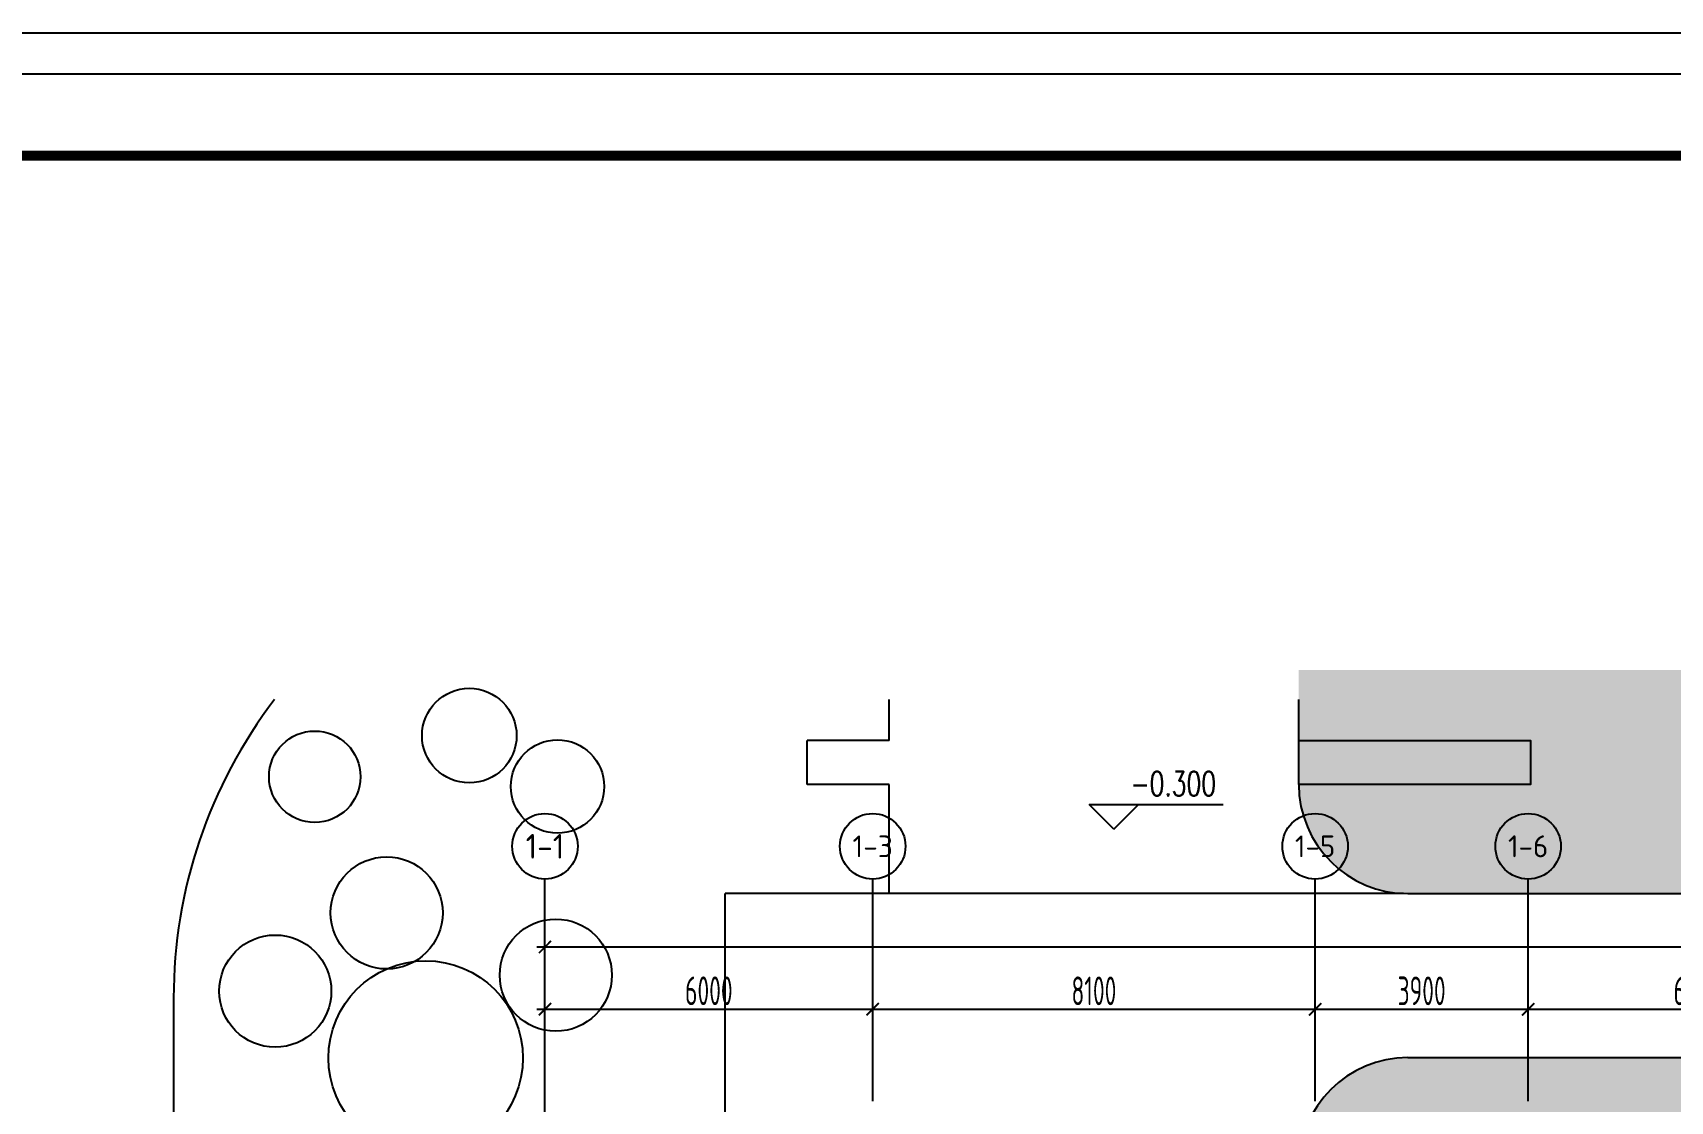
# Model space of a CAD drawing. Header units: millimetres. Extents: x -1048436 to -185795, y -983427 to 400387.
# Drawn here: x -762891 to -732911, y -422818 to -403260 of the extents above; entities that cross this region are included whole.
import ezdxf
from ezdxf.enums import TextEntityAlignment as Align

# ---------------------------------------------------------------- set-up
doc = ezdxf.new("R2010")
doc.units = ezdxf.units.MM
doc.header["$LTSCALE"] = 500
doc.linetypes.add('一层轴网$0$CENTER', pattern=[50.8, 31.75, -6.35, 6.35, -6.35])
for name, color, linetype in [('AXIS_TEXT', 7, 'Continuous'), ('A绿-1', 94, 'Continuous'), ('C-SHET-TTLB', 11, 'Continuous'), ('DIM_SYMB', 3, 'Continuous'), ('一层轴网$0$建-文字', 4, 'Continuous'), ('一层轴网$0$建-符号', 150, 'Continuous'), ('一层轴网$0$建-轴线', 1, '一层轴网$0$CENTER'), ('室外道路', 44, 'Continuous'), ('建-墙', 254, 'Continuous'), ('建-文字', 4, 'Continuous'), ('建-符号', 13, 'Continuous'), ('景-平面-绿化填充', 56, 'Continuous'), ('景-软景-乔木', 85, 'Continuous')]:
    doc.layers.add(name, color=color, linetype=linetype)
doc.styles.add('_TCH_DIM', font='SIMPLEX', dxfattribs={"bigfont": 'GBCBIG'})
doc.styles.add('COMPLEX', font='COMPLEX')
doc.styles.add('ECADI', font='hzs.shx', dxfattribs={"width": 0.7, "bigfont": 'hztxt.shx'})
doc.styles.add('一层轴网$0$XD2008', font='xd-hzs.shx', dxfattribs={"width": 0.7, "bigfont": 'xd-hztxt.shx'})
doc.styles.add('一层轴网$0$XD2008_T3', font='xd-hzs.shx', dxfattribs={"width": 0.7, "bigfont": 'xd-hztxt.shx'})
doc.dimstyles.new('一层轴网$0$XD100&&150', dxfattribs={"dimtxt": 525, "dimasz": 225, "dimexe": 150, "dimexo": 150, "dimgap": 75, "dimtad": 1, "dimdec": 0, "dimdsep": 46, "dimtxsty": '一层轴网$0$XD2008_T3', "dimblk": '一层轴网$0$_ARCHTICK', "dimcen": 2.5, "dimdle": 150, "dimclrt": 7, "dimaunit": 1, "dimadec": 0, "dimazin": 0, "dimtfac": 1, "dimtdec": 0, "dimtix": 1, "dimtmove": 0, "dimatfit": 3, "dimfxl": 1, "dimtolj": 1, "dimtzin": 0, "dimarcsym": 0})

# ---------------------------------------------------------------- blocks, each defined once
blk = doc.blocks.new('大叶紫薇')
at = {"layer": 'A绿-1', "color": 0, "linetype": 'ByBlock'}
blk.add_circle((-12, 12), 1026, dxfattribs=at)
blk = doc.blocks.new('法国枇杷')
at = {"layer": 'A绿-1', "color": 0}
blk.add_circle((-28, 8), 1113, dxfattribs=at)
blk = doc.blocks.new('001')
at = {"layer": 'A绿-1', "color": 0}
blk.add_circle((0, 0), 1069, dxfattribs=at)
blk = doc.blocks.new('黄金榕')
at = {"layer": 'A绿-1', "color": 0}
blk.add_circle((34, -8), 1046, dxfattribs=at)
blk = doc.blocks.new('九里香')
at = {"layer": 'A绿-1', "color": 0}
blk.add_circle((-5, -7), 1082, dxfattribs=at)
blk = doc.blocks.new('fdhgh')
at = {"layer": '景-平面-绿化填充'}
h = blk.add_hatch(dxfattribs=at)
h.set_pattern_fill('GRASS', color=256, scale=500, style=0)
h.set_pattern_definition([(90, (-26937.1, -803185.1), (-997.7955, 997.7955), [264.5807, -1731.0102]), (45, (-26937.1, -803185.1), (-997.7962, 997.7962), [264.5807, -1146.5161]), (135, (-26937.1, -803185.1), (-997.7962, -997.7962), [264.5807, -1146.5161])])
edge = h.paths.add_edge_path()
edge.add_line((-1391918, -533384), (-1391918, -500074))
edge.add_line((-1391918, -500074), (-1392920, -492192))
edge.add_line((-1392920, -492192), (-1460021, -492192))
edge.add_line((-1460021, -492192), (-1460021, -494283))
edge.add_arc((-1458021, -494283), 2000, 180, 270)
edge.add_line((-1458021, -496283), (-1434821, -496283))
edge.add_line((-1434821, -496283), (-1434821, -501283))
edge.add_line((-1434821, -501283), (-1452821, -501283))
edge.add_line((-1452821, -501283), (-1452821, -499283))
edge.add_line((-1452821, -499283), (-1458021, -499283))
edge.add_arc((-1458021, -501283), 2000, 90, 180)
edge.add_line((-1460021, -501283), (-1460021, -502283))
edge.add_line((-1460021, -502283), (-1406458, -502283))
edge.add_line((-1406458, -502283), (-1405476, -509988))
edge.add_line((-1405476, -509988), (-1405271, -509962))
edge.add_arc((-1405406, -508971), 1000, 277.7235, 360)
edge.add_line((-1404406, -508971), (-1404666, -506861))
edge.add_line((-1404666, -506861), (-1395440, -505688))
edge.add_line((-1395440, -505688), (-1393762, -518881))
edge.add_line((-1393762, -518881), (-1399615, -519626))
edge.add_arc((-1399489, -520618), 1000, 97.2475, 187.2475)
edge.add_line((-1400481, -520744), (-1400418, -521240))
edge.add_line((-1400418, -521240), (-1393573, -520369))
edge.add_line((-1393573, -520369), (-1391918, -533384))
edge = h.paths.add_edge_path()
edge.add_line((-1460644, -592730), (-1436235, -592730))
edge.add_line((-1436235, -592730), (-1436235, -590271))
edge.add_line((-1436235, -590271), (-1440973, -590271))
edge.add_line((-1440973, -590271), (-1440973, -582660))
edge.add_line((-1440973, -582660), (-1449771, -582659))
edge.add_line((-1449771, -582659), (-1449771, -583259))
edge.add_line((-1449771, -583259), (-1463873, -583259))
edge.add_line((-1463873, -583259), (-1463873, -584960))
edge.add_line((-1463873, -584960), (-1474580, -584960))
edge.add_line((-1474580, -584960), (-1476321, -583426))
edge.add_line((-1476321, -583426), (-1476321, -574192))
edge.add_line((-1476321, -574192), (-1481371, -574192))
edge.add_line((-1481371, -574192), (-1481371, -577350))
edge.add_arc((-1472371, -577350), 9000, 180, 247.0886)
edge.add_line((-1475875, -585640), (-1464599, -590406))
edge.add_arc((-1467358, -599627), 9626, 45.7713, 73.3481, ccw=False)
at = {"layer": '室外道路', "ltscale": 5}
for p, q in [((-1467521, -493483), (-1467521, -492730)), ((-1460021, -494283), (-1460021, -492730)), ((-1469021, -494283), (-1469021, -493483)), ((-1467521, -493483), (-1469021, -493483)), ((-1467521, -494283), (-1469021, -494283)), ((-1467521, -496283), (-1467521, -494283)), ((-1470521, -502283), (-1470521, -496283)), ((-1467521, -496283), (-1470521, -496283)), ((-1458021, -496283), (-1434821, -496283)), ((-1480621, -498192), (-1480621, -511192)), ((-1458021, -499283), (-1452821, -499283))]:
    blk.add_line(p, q, dxfattribs=at)
blk.add_lwpolyline([(-1460021, -493483), (-1455781, -493483), (-1455781, -494283), (-1460021, -494283)], close=True, dxfattribs=at)
for centre, radius, start, end in [((-1471621, -498192), 9000, 142.6401, 180), ((-1458021, -494283), 2000, 180, 270), ((-1458021, -501283), 2000, 90, 180)]:
    blk.add_arc(centre, radius, start, end, dxfattribs=at)
at = {"layer": '景-软景-乔木', "rotation": 359.9453817473567}
for name, p, xscale, yscale, zscale in [('九里香', (-1475203, -493385), 0.8, 0.8, 0.8), ('黄金榕', (-1478064, -494137), 0.8, 0.8, 0.8), ('001', (-1473592, -494322), 0.8, 0.8, 0.8), ('法国枇杷', (-1475961, -499305), 1.6, 1.6, 1.6)]:
    blk.add_blockref(name, p, dxfattribs=dict(at, xscale=xscale, yscale=yscale, zscale=zscale))
for p in [(-1476708, -496648), (-1473612, -497787), (-1478748, -498079)]:
    blk.add_blockref('大叶紫薇', p, dxfattribs=at)
blk = doc.blocks.new('_AXISO')
blk.add_circle((0, 0), 0.5)
at = {"layer": 'AXIS_TEXT', "style": 'COMPLEX', "width": 1.041667}
blk.add_attdef('A', text='', height=0.56, dxfattribs=at).set_placement((-0.25, -0.28), (0.25, -0.28), align=Align.FIT)
blk = doc.blocks.new('一层轴网$0$_ARCHTICK')
at = {"color": 0, "linetype": 'ByBlock', "const_width": 0.15}
blk.add_lwpolyline([(-0.5, -0.5), (0.5, 0.5)], dxfattribs=at)
blk = doc.blocks.new('*D2920')
at = {"layer": 'Defpoints', "color": 0, "transparency": 16777216}
for p in [(5850, 83960), (-150, 82276), (5850, 82276)]:
    blk.add_point(p, dxfattribs=at)
at = {"layer": '一层轴网$0$建-符号', "color": 0, "lineweight": -2, "transparency": 16777216}
for p, q in [((-300, 83960), (6000, 83960)), ((-150, 82426), (-150, 84110)), ((5850, 82426), (5850, 84110))]:
    blk.add_line(p, q, dxfattribs=at)
at = {"layer": '一层轴网$0$建-符号', "color": 0, "lineweight": -2, "transparency": 16777216, "xscale": 225, "yscale": 225, "zscale": 225, "rotation": 180}
blk.add_blockref('一层轴网$0$_ARCHTICK', (-150, 83960), dxfattribs=at)
at = {"layer": '一层轴网$0$建-符号', "color": 0, "lineweight": -2, "transparency": 16777216, "xscale": 225, "yscale": 225, "zscale": 225}
blk.add_blockref('一层轴网$0$_ARCHTICK', (5850, 83960), dxfattribs=at)
at = {"layer": '一层轴网$0$建-符号', "color": 7, "transparency": 16777216, "insert": (2850, 84298), "char_height": 525, "attachment_point": 5, "style": '一层轴网$0$XD2008_T3'}
blk.add_mtext('\\A1;6000', dxfattribs=at)
blk = doc.blocks.new('*D2921')
at = {"layer": 'Defpoints', "color": 0, "transparency": 16777216}
for p in [(13950, 83960), (5850, 82276), (13950, 82276)]:
    blk.add_point(p, dxfattribs=at)
at = {"layer": '一层轴网$0$建-符号', "color": 0, "lineweight": -2, "transparency": 16777216}
for p, q in [((5700, 83960), (14100, 83960)), ((5850, 82426), (5850, 84110)), ((13950, 82426), (13950, 84110))]:
    blk.add_line(p, q, dxfattribs=at)
at = {"layer": '一层轴网$0$建-符号', "color": 0, "lineweight": -2, "transparency": 16777216, "xscale": 225, "yscale": 225, "zscale": 225, "rotation": 180}
blk.add_blockref('一层轴网$0$_ARCHTICK', (5850, 83960), dxfattribs=at)
at = {"layer": '一层轴网$0$建-符号', "color": 0, "lineweight": -2, "transparency": 16777216, "xscale": 225, "yscale": 225, "zscale": 225}
blk.add_blockref('一层轴网$0$_ARCHTICK', (13950, 83960), dxfattribs=at)
at = {"layer": '一层轴网$0$建-符号', "color": 7, "transparency": 16777216, "insert": (9900, 84297), "char_height": 525, "attachment_point": 5, "style": '一层轴网$0$XD2008_T3'}
blk.add_mtext('\\A1;8100', dxfattribs=at)
blk = doc.blocks.new('*D2922')
at = {"layer": 'Defpoints', "color": 0, "transparency": 16777216}
for p in [(17850, 83960), (13950, 82276), (17850, 82276)]:
    blk.add_point(p, dxfattribs=at)
at = {"layer": '一层轴网$0$建-符号', "color": 0, "lineweight": -2, "transparency": 16777216}
for p, q in [((13800, 83960), (18000, 83960)), ((13950, 82426), (13950, 84110)), ((17850, 82426), (17850, 84110))]:
    blk.add_line(p, q, dxfattribs=at)
at = {"layer": '一层轴网$0$建-符号', "color": 0, "lineweight": -2, "transparency": 16777216, "xscale": 225, "yscale": 225, "zscale": 225, "rotation": 180}
blk.add_blockref('一层轴网$0$_ARCHTICK', (13950, 83960), dxfattribs=at)
at = {"layer": '一层轴网$0$建-符号', "color": 0, "lineweight": -2, "transparency": 16777216, "xscale": 225, "yscale": 225, "zscale": 225}
blk.add_blockref('一层轴网$0$_ARCHTICK', (17850, 83960), dxfattribs=at)
at = {"layer": '一层轴网$0$建-符号', "color": 7, "transparency": 16777216, "insert": (15900, 84297), "char_height": 525, "attachment_point": 5, "style": '一层轴网$0$XD2008_T3'}
blk.add_mtext('\\A1;3900', dxfattribs=at)
blk = doc.blocks.new('*D2923')
at = {"layer": 'Defpoints', "color": 0, "transparency": 16777216}
for p in [(24000, 83960), (17850, 82276), (24000, 82276)]:
    blk.add_point(p, dxfattribs=at)
at = {"layer": '一层轴网$0$建-符号', "color": 0, "lineweight": -2, "transparency": 16777216}
for p, q in [((17700, 83960), (24150, 83960)), ((17850, 82426), (17850, 84110)), ((24000, 82426), (24000, 84110))]:
    blk.add_line(p, q, dxfattribs=at)
at = {"layer": '一层轴网$0$建-符号', "color": 0, "lineweight": -2, "transparency": 16777216, "xscale": 225, "yscale": 225, "zscale": 225, "rotation": 180}
blk.add_blockref('一层轴网$0$_ARCHTICK', (17850, 83960), dxfattribs=at)
at = {"layer": '一层轴网$0$建-符号', "color": 0, "lineweight": -2, "transparency": 16777216, "xscale": 225, "yscale": 225, "zscale": 225}
blk.add_blockref('一层轴网$0$_ARCHTICK', (24000, 83960), dxfattribs=at)
at = {"layer": '一层轴网$0$建-符号', "color": 7, "transparency": 16777216, "insert": (20925, 84297), "char_height": 525, "attachment_point": 5, "style": '一层轴网$0$XD2008_T3'}
blk.add_mtext('\\A1;6150', dxfattribs=at)
blk = doc.blocks.new('*D2930')
at = {"layer": 'Defpoints', "color": 0, "transparency": 16777216}
for p in [(58950, 85100), (-150, 84110), (58950, 84110)]:
    blk.add_point(p, dxfattribs=at)
at = {"layer": '一层轴网$0$建-符号', "color": 0, "lineweight": -2, "transparency": 16777216}
for p, q in [((-150, 84260), (-150, 85250)), ((58950, 84260), (58950, 85250)), ((-300, 85100), (59100, 85100))]:
    blk.add_line(p, q, dxfattribs=at)
at = {"layer": '一层轴网$0$建-符号', "color": 0, "lineweight": -2, "transparency": 16777216, "xscale": 225, "yscale": 225, "zscale": 225, "rotation": 180}
blk.add_blockref('一层轴网$0$_ARCHTICK', (-150, 85100), dxfattribs=at)
at = {"layer": '一层轴网$0$建-符号', "color": 0, "lineweight": -2, "transparency": 16777216, "xscale": 225, "yscale": 225, "zscale": 225}
blk.add_blockref('一层轴网$0$_ARCHTICK', (58950, 85100), dxfattribs=at)
at = {"layer": '一层轴网$0$建-符号', "color": 7, "transparency": 16777216, "insert": (29400, 85437.5), "char_height": 525, "attachment_point": 5, "style": '一层轴网$0$XD2008_T3'}
blk.add_mtext('\\A1;59100', dxfattribs=at)
blk = doc.blocks.new('集团图框A0')
at = {"layer": 'C-SHET-TTLB'}
for points in [[(1015.73, -1212.37), (1015.73, -2063.37), (-183.27, -2063.37), (-183.27, -1212.37)], [(1010.73, -1217.37), (1010.73, -2058.37), (-178.27, -2058.37), (-178.27, -1217.37)]]:
    blk.add_lwpolyline(points, close=True, dxfattribs=at)
at = {"layer": 'C-SHET-TTLB', "const_width": 1.2}
blk.add_lwpolyline([(-159.87, -1227.37), (1000.73, -1227.37), (1000.73, -2048.37), (-159.87, -2048.37)], close=True, dxfattribs=at)
at = {"color": 2, "style": 'ECADI', "width": 0.7}
for tag, p in [('序号1', (929.61, -1745.73)), ('记要1', (957.8, -1745.75)), ('日期1', (993.15, -1745.56)), ('序号2', (929.61, -1751.61)), ('记要2', (957.8, -1751.63)), ('日期2', (993.15, -1751.44)), ('序号3', (929.61, -1757.47)), ('记要3', (957.8, -1757.49)), ('日期3', (993.15, -1757.31)), ('序号4', (929.61, -1763.36)), ('记要4', (957.8, -1763.38)), ('日期4', (993.15, -1763.19)), ('合作设计单位', (962.41, -1906.6)), ('审定人', (961.73, -1925.59)), ('审核人', (961.73, -1935.07)), ('设计总负责人', (961.73, -1944.83)), ('专业负责人', (961.73, -1955.56)), ('校对人', (961.73, -1965.81)), ('设计人', (961.73, -1975.68)), ('建设单位上', (964.26, -1983.78)), ('建设单位中', (964.26, -1987.74)), ('建设单位下', (964.26, -1991.58)), ('项目名称上', (964.24, -1996.15)), ('项目名称中', (964.24, -2000.23)), ('项目名称下', (964.24, -2004.18)), ('子项', (963.47, -2010.78)), ('图名上', (964.36, -2017.44)), ('图名中', (964.36, -2021.34)), ('图名下', (964.36, -2025.46)), ('工程编号', (946.99, -2031.42)), ('阶段', (983.81, -2031.45)), ('比例', (945.85, -2038.04)), ('专业', (983.61, -2037.82)), ('日期', (945.99, -2044.58)), ('图别、图号', (985.93, -2044.68))]:
    blk.add_attdef(tag, text='', height=3.5, dxfattribs=at).set_placement(p, align=Align.MIDDLE)
blk = doc.blocks.new('A0')
blk.add_blockref('集团图框A0', (-1070456.26, -656962.74))
blk = doc.blocks.new('一层轴网')
at = {"layer": '一层轴网$0$建-符号'}
for p, q in [((-150, 82276.4), (-150, 86342.8)), ((5850, 82276.4), (5850, 86342.8)), ((13950, 82276.4), (13950, 86342.8)), ((17850, 82276.4), (17850, 86342.8))]:
    blk.add_line(p, q, dxfattribs=at)
at = {"layer": '一层轴网$0$建-轴线', "ltscale": 0.05}
blk.add_lwpolyline([(-150, 57476.4), (-150, 82276.4)], dxfattribs=at)
at = {"layer": '一层轴网$0$建-符号'}
ref = blk.add_blockref('_AXISO', (-150, 86942.8), dxfattribs=dict(at, xscale=1200, yscale=1200, zscale=1200))
ref.add_attrib('A', '1-1', dxfattribs={"layer": '一层轴网$0$建-文字', "height": 451.95, "style": '一层轴网$0$XD2008', "width": 0.740606}).set_placement((-504, 86716.8), (204, 86716.8), align=Align.FIT)
ref = blk.add_blockref('_AXISO', (5850, 86942.8), dxfattribs=dict(at, xscale=1200, yscale=1200, zscale=1200))
ref.add_attrib('A', '1-3', dxfattribs={"layer": '一层轴网$0$建-文字', "height": 396.67, "style": '一层轴网$0$XD2008', "width": 0.808889}).set_placement((5479.8, 86744.4), (6220.2, 86744.4), align=Align.FIT)
ref = blk.add_blockref('_AXISO', (13950, 86942.8), dxfattribs=dict(at, xscale=1200, yscale=1200, zscale=1200))
ref.add_attrib('A', '1-5', dxfattribs={"layer": '一层轴网$0$建-文字', "height": 396.67, "style": '一层轴网$0$XD2008', "width": 0.808889}).set_placement((13579.8, 86744.4), (14320.2, 86744.4), align=Align.FIT)
ref = blk.add_blockref('_AXISO', (17850, 86942.8), dxfattribs=dict(at, xscale=1200, yscale=1200, zscale=1200))
ref.add_attrib('A', '1-6', dxfattribs={"layer": '一层轴网$0$建-文字', "height": 402.24, "style": '一层轴网$0$XD2008', "width": 0.80791}).set_placement((17481.3, 86741.7), (18218.7, 86741.7), align=Align.FIT)
for p1, p2, distance, picture, middle in [((-150, 84110), (58950, 84110), 990, '*D2930', (29400, 85437.5)), ((-150, 82276.4), (5850, 82276.4), 1683.6, '*D2920', (2850, 84297.5)), ((5850, 82276.4), (13950, 82276.4), 1683.6, '*D2921', (9900, 84297.5)), ((13950, 82276.4), (17850, 82276.4), 1683.6, '*D2922', (15900, 84297.5)), ((17850, 82276.4), (24000, 82276.4), 1683.6, '*D2923', (20925, 84297.5))]:
    dim = blk.add_aligned_dim(p1=p1, p2=p2, distance=distance, dimstyle='一层轴网$0$XD100&&150', dxfattribs=at)
    dim.commit()
    dim.dimension.update_dxf_attribs({"geometry": picture, "text_midpoint": middle})

msp = doc.modelspace()

# ---------------------------------------------------------------- linework, layer by layer
at = {"layer": 'DIM_SYMB'}
msp.add_lwpolyline([(-743486.8, -425017.6, 0, 0, 0), (-743486.8, -419467.6, 120, 0, 0), (-743486.8, -419017.6, 0, 0, 0)], format="xyseb", dxfattribs=at)
at = {"layer": '建-墙', "ltscale": 2000}
msp.add_lwpolyline([(-737793.1, -419017.6), (-747811.3, -419017.6)], dxfattribs=at)
at = {"layer": '建-符号'}
for p, q in [((-743099.2, -417835.8), (-743549.2, -417385.8)), ((-743549.2, -417385.8), (-741098.2, -417385.8)), ((-743099.2, -417835.8), (-742649.2, -417385.8))]:
    msp.add_line(p, q, dxfattribs=at)

# ---------------------------------------------------------------- block references
at = {"xscale": 150, "yscale": 150, "zscale": 150}
msp.add_blockref('A0', (159799713.8, 98323006.5), dxfattribs=at)
for name, p in [('fdhgh', (720308.8, 77265.7)), ('一层轴网', (-753362.7, -505094))]:
    msp.add_blockref(name, p)

# ---------------------------------------------------------------- texts
at = {"layer": '建-文字', "style": '_TCH_DIM', "width": 0.705882}
msp.add_text('-0.300', height=446.25, dxfattribs=at).set_placement((-742793.2, -417228.3))

doc.saveas('drawing.dxf')
